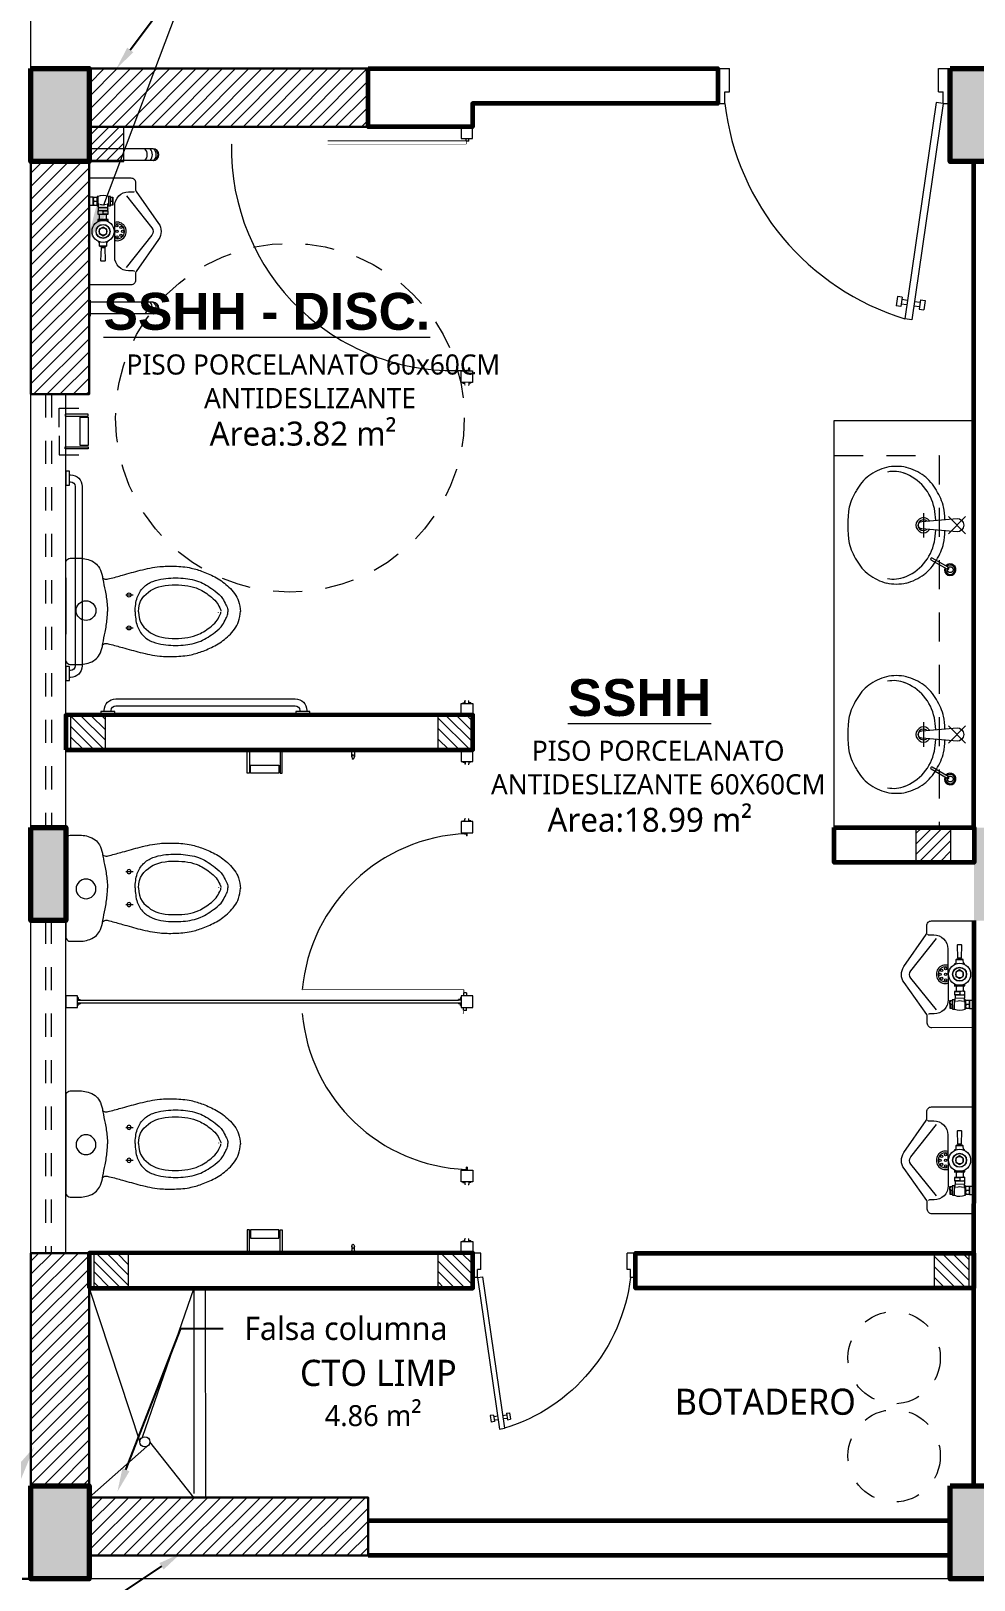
# Model space of a CAD drawing. Header units: metres. Extents: x 28 to 148, y 23 to 113.
# Drawn here: x 93.27 to 97.32, y 38.99 to 45.65 of the extents above; entities that cross this region are included whole.
import ezdxf
from ezdxf import colors
from ezdxf.entities.mleader import LeaderData, LeaderLine
from ezdxf.math import Vec2, Vec3

# ---------------------------------------------------------------- set-up
doc = ezdxf.new("R2010")
doc.units = ezdxf.units.M
doc.set_wipeout_variables(frame=1)
for name, pattern in [('DASHED2', [0.375, 0.25, -0.125]), ('HIDDEN', [9.525, 6.35, -3.175]), ('HIDDEN2', [0.1875, 0.125, -0.0625])]:
    doc.linetypes.add(name, pattern=pattern)
doc.layers.add('01', color=7, linetype='Continuous', lineweight=5, true_color=0xcc6600)
doc.layers.add('Mobiliario', color=7, linetype='Continuous', lineweight=0, true_color=0x7f7f7f)
for name, color, linetype, lineweight in [('COLUMNAS 50', 32, 'Continuous', 70), ('COLUMNAS REFOR.', 40, 'Continuous', 25), ('COLUMNETASSS', 211, 'Continuous', 20), ('GRAFO 0 BLANCO', 7, 'Continuous', 0), ('grafo 2', 31, 'Continuous', 20), ('Letras El', 9, 'Continuous', 5), ('letras sr', 7, 'Continuous', 5), ('linea0016', 144, 'HIDDEN2', 9), ('Mobiliario el', 7, 'Continuous', 5), ('Muebles', 252, 'Continuous', 0), ('Muros el', 144, 'Continuous', 60), ('proyecciones', 1, 'DASHED2', 5), ('puertas', 7, 'Continuous', 5), ('Puertas El', 21, 'Continuous', 15), ('Sanitarios el', 141, 'Continuous', 15), ('Tabiques El', 7, 'Continuous', 15), ('Vanos', 140, 'Continuous', 5), ('Ventanas', 7, 'Continuous', 5)]:
    doc.layers.add(name, color=color, linetype=linetype, lineweight=lineweight)
doc.layers.add('perimetroooo', color=3, linetype='Continuous')
doc.styles.add('Generales', font='trebuc.ttf', dxfattribs={"height": 0.1})
doc.styles.add('Santa Rosa 1 50', font='trebuc.ttf')

# ---------------------------------------------------------------- blocks, each defined once
blk = doc.blocks.new('INODFLUX-P')
at = {"layer": 'Sanitarios el'}
for p, q in [((0, -0.2121), (0, 0.2126)), ((0.023, 0.2288), (0.0672, 0.2288)), ((0, 0.1438), (0, -0.0981)), ((0.2582, 0.0706), (0.2891, 0.0706)), ((0.2582, -0.071), (0.2891, -0.071)), ((0.023, -0.2282), (0.023, -0.2282)), ((0.023, -0.2282), (0.0672, -0.2282))]:
    blk.add_line(p, q, dxfattribs=at)
for centre, radius in [((0.2717, 0.0706), 0.00872), ((0.0867, 0.0033), 0.0425), ((0.2717, -0.071), 0.00872)]:
    blk.add_circle(centre, radius, dxfattribs=at)
for points in [[(0, 0.2126), (0.0044, 0.2213), (0.0135, 0.2274), (0.023, 0.2288)], [(0.0672, 0.2288), (0.0955, 0.223), (0.1264, 0.2081), (0.1445, 0.1864), (0.157, 0.1508), (0.1588, 0.1386)], [(0.1579, 0.145), (0.1674, 0.1389), (0.1874, 0.1409)], [(0.1874, 0.1409), (0.2442, 0.1561), (0.3196, 0.1768), (0.4039, 0.1925), (0.4675, 0.1942), (0.5389, 0.1866), (0.5904, 0.1708), (0.6481, 0.1445), (0.701, 0.1046), (0.7429, 0.0445), (0.7506, -0.0003)], [(0.2977, -0.0011), (0.3073, 0.0603), (0.3337, 0.1031), (0.3743, 0.1291), (0.42, 0.1406), (0.5047, 0.1425), (0.5802, 0.1255), (0.6419, 0.087), (0.6742, 0.0556), (0.6882, 0.0286), (0.6966, 0.0076), (0.6966, -0.0011)], [(0.1874, -0.1404), (0.2442, -0.1556), (0.3196, -0.1762), (0.4039, -0.192), (0.4675, -0.1937), (0.5389, -0.1861), (0.5904, -0.1703), (0.6481, -0.144), (0.701, -0.1041), (0.7429, -0.0439), (0.7506, 0.0009)], [(0.2977, -0.0011), (0.3073, -0.0624), (0.3337, -0.1052), (0.3743, -0.1312), (0.42, -0.1427), (0.5047, -0.1446), (0.5802, -0.1276), (0.6419, -0.0891), (0.6742, -0.0577), (0.6882, -0.0307), (0.6966, -0.0097), (0.6966, -0.0011)], [(0.0672, -0.2282), (0.0955, -0.2225), (0.1264, -0.2075), (0.1445, -0.1859), (0.157, -0.1503), (0.1588, -0.1381)], [(0.1579, -0.1444), (0.1674, -0.1384), (0.1874, -0.1404)], [(0, -0.2121), (0.0044, -0.2208), (0.0135, -0.2269), (0.023, -0.2282)]]:
    blk.add_spline(points, degree=3, dxfattribs=at)
for points, knots in [([(0.1588, 0.1386), (0.1623, 0.1223), (0.1698, 0.0871), (0.1777, 0.0409), (0.1792, 0.0109), (0.1796, 0.0003)], [0, 0, 0, 0, 0.0500478, 0.1080759, 0.1401372, 0.1401372, 0.1401372, 0.1401372]), ([(0.3131, -0.0011), (0.3106, 0.0471), (0.3384, 0.0711), (0.391, 0.1086), (0.4315, 0.1145), (0.5072, 0.1138), (0.5432, 0.1094), (0.5901, 0.088), (0.6081, 0.0754), (0.6383, 0.0517), (0.6458, 0.0447), (0.6554, 0.0285), (0.6616, 0.0158), (0.666, 0.0062), (0.6666, 0.0045), (0.6667, 0.0043)], [0, 0, 0, 0, 0.1299393, 0.1299393, 0.2598787, 0.2598787, 0.374754, 0.374754, 0.445792, 0.445792, 0.4942707, 0.4942707, 0.5266072, 0.5266072, 0.535214, 0.535214, 0.535214, 0.535214]), ([(0.1588, -0.1381), (0.1623, -0.1218), (0.1698, -0.0866), (0.1777, -0.0404), (0.1792, -0.0104), (0.1796, 0.0003)], [0, 0, 0, 0, 0.0500478, 0.1080759, 0.1401372, 0.1401372, 0.1401372, 0.1401372]), ([(0.3131, -0.0011), (0.3106, -0.0492), (0.3384, -0.0732), (0.391, -0.1107), (0.4315, -0.1166), (0.5072, -0.1159), (0.5432, -0.1115), (0.5901, -0.0901), (0.6081, -0.0775), (0.6383, -0.0539), (0.6458, -0.0468), (0.6554, -0.0306), (0.6616, -0.0179), (0.666, -0.0083), (0.6666, -0.0066), (0.6667, -0.0064)], [0, 0, 0, 0, 0.1299393, 0.1299393, 0.2598787, 0.2598787, 0.374754, 0.374754, 0.445792, 0.445792, 0.4942707, 0.4942707, 0.5266072, 0.5266072, 0.535214, 0.535214, 0.535214, 0.535214])]:
    blk.add_open_spline(points, degree=3, knots=knots, dxfattribs=at)
for points in [[(0.6667, 0.0043), (0.6667, 0.0041), (0.6667, 0.003), (0.6666, 0.0005)], [(0.6567, -0.0046), (0.6567, -0.0042), (0.6567, -0.0037), (0.6566, -0.0032)], [(0.6667, -0.0064), (0.6667, -0.0062), (0.6667, -0.0051), (0.6666, -0.0027)]]:
    blk.add_open_spline(points, degree=3, dxfattribs=at)
blk.add_point((0, 0), dxfattribs=at)
blk = doc.blocks.new('H-6')
for points in [[(-0.0251, 0.0936), (-0.0251, 0.0846), (-0.1251, 0.0846), (-0.1251, 0.0936)], [(-0.0901, -0.0424), (-0.1251, -0.0424), (-0.1251, 0.0796), (-0.0901, 0.0796)], [(-0.0251, -0.0564), (-0.0251, -0.0474), (-0.1251, -0.0474), (-0.1251, -0.0564)]]:
    blk.add_lwpolyline(points, close=True)
at = {"linetype": 'HIDDEN', "ltscale": 0.1}
for points in [[(0, 0.0371), (0, 0.1188), (-0.0844, 0.1188)], [(0, 0), (0, -0.0816), (-0.0844, -0.0817)]]:
    blk.add_lwpolyline(points, dxfattribs=at)
blk = doc.blocks.new('Tre_Academy_P_URI')
blk.add_lwpolyline([(-0.299, 0.0346), (-0.2022, 0.1719, 0.154781), (-0.2, 0.1788), (-0.2, 0.21, -0.414214), (-0.18, 0.23), (0, 0.23), (0, -0.23), (-0.18, -0.23, -0.414214), (-0.2, -0.21), (-0.2, -0.1788, 0.154781), (-0.2022, -0.1719), (-0.299, -0.0346, -0.31716)], format="xyb", close=True)
at = {"color": 8}
for points in [[(-0.1607, -0.1526), (-0.2696, -0.0155, -0.348764), (-0.2696, 0.0155), (-0.1588, 0.155)], [(-0.11, 0.0387, 1.290994), (-0.11, -0.0387)], [(-0.0746, 0.0452, 0.060108), (-0.081, 0.0434)], [(-0.039, 0.0434, 0.060108), (-0.0454, 0.0452)], [(-0.082, -0.0455, 0.115921), (-0.069, -0.0505)], [(-0.051, -0.0505, 0.115921), (-0.038, -0.0455)], [(-0.0937, -0.113, -0.198115), (-0.0937, -0.13), (-0.1003, -0.13, 0.198115), (-0.1003, -0.147)], [(-0.1003, -0.113, 0.198115), (-0.1003, -0.13)], [(-0.0937, -0.147, 0.198115), (-0.0937, -0.13)], [(-0.0825, -0.0757, -0.198115), (-0.06, -0.0757), (-0.06, -0.0863, -0.198115), (-0.0825, -0.0863)], [(-0.0455, -0.1173, 0.183546), (-0.0745, -0.1173)], [(-0.0375, -0.0757, 0.198115), (-0.06, -0.0757)], [(-0.06, -0.0863, 0.198115), (-0.0375, -0.0863)], [(-0.0333, -0.113, 0.198115), (-0.0333, -0.13, 0.198115), (-0.0333, -0.147)], [(-0.0197, -0.147, 0.198115), (-0.0197, -0.13, 0.198115), (-0.0197, -0.113)]]:
    blk.add_lwpolyline(points, format="xyb", dxfattribs=at)
for points in [[(-0.197, 0.1729, 0.196088), (-0.19, 0.17), (-0.17, 0.17, -0.414214), (-0.11, 0.11), (-0.11, -0.11, -0.414214), (-0.17, -0.17), (-0.19, -0.17, 0.142439), (-0.1954, -0.1716)], [(-0.0695, 0.0655, -0.160506), (-0.067, 0.0695), (-0.0689, 0.1265), (-0.0669, 0.1285), (-0.0531, 0.1285), (-0.0511, 0.1265), (-0.053, 0.0695, -0.160506), (-0.0505, 0.0655)], [(-0.11, 0.0309, 1.374369), (-0.11, -0.0309)], [(-0.083, -0.1496, 0.233482), (-0.037, -0.1496), (-0.037, -0.1104)]]:
    blk.add_lwpolyline(points, format="xyb")
for points in [[(-0.0511, 0.1265), (-0.0689, 0.1265)], [(-0.053, 0.0695), (-0.067, 0.0695)], [(-0.075, 0.063), (-0.045, 0.063)], [(-0.0805, -0.1104), (-0.092, -0.1104), (-0.092, -0.1496), (-0.083, -0.1496), (-0.083, -0.1104)], [(-0.0197, -0.13), (-0.0333, -0.13)]]:
    blk.add_lwpolyline(points, dxfattribs=at)
for points in [[(-0.0736, 0.0455), (-0.081, 0.0455), (-0.081, 0.0426)], [(-0.075, 0.0455), (-0.075, 0.063), (-0.0725, 0.0655), (-0.0475, 0.0655), (-0.045, 0.063), (-0.045, 0.0455)], [(-0.039, 0.0426), (-0.039, 0.0455), (-0.0464, 0.0455)], [(-0.082, -0.0421), (-0.082, -0.0505), (-0.038, -0.0505), (-0.038, -0.0421)], [(-0.0755, -0.0505), (-0.0755, -0.0735)], [(-0.0445, -0.0505), (-0.0445, -0.0735)], [(-0.092, -0.147), (-0.102, -0.147), (-0.102, -0.113), (-0.092, -0.113)], [(-0.0395, -0.1202), (-0.0395, -0.1035), (-0.0805, -0.1035), (-0.0805, -0.1202)], [(-0.08, -0.0885), (-0.08, -0.1035)], [(-0.04, -0.0885), (-0.04, -0.1035)], [(-0.037, -0.1496), (-0.035, -0.1496), (-0.035, -0.1104), (-0.0395, -0.1104)], [(-0.018, -0.113), (-0.035, -0.113)], [(0, -0.113), (-0.018, -0.113), (-0.018, -0.147), (0, -0.147)], [(-0.018, -0.147), (-0.035, -0.147)]]:
    blk.add_lwpolyline(points)
for points in [[(-0.044, 0.0092), (-0.06, 0.0185), (-0.076, 0.0092), (-0.076, -0.0092), (-0.06, -0.0185), (-0.044, -0.0092)], [(-0.0375, -0.0885), (-0.0375, -0.0735), (-0.0825, -0.0735), (-0.0825, -0.0885)]]:
    blk.add_lwpolyline(points, close=True)
for centre, radius in [((-0.144, 0), 0.005), ((-0.137, 0.017), 0.005), ((-0.12, 0.024), 0.005), ((-0.12, 0), 0.005), ((-0.06, 0), 0.029), ((-0.06, 0), 0.016), ((-0.137, -0.017), 0.005), ((-0.12, -0.024), 0.005)]:
    blk.add_circle(centre, radius, dxfattribs=at)
for radius in [0.0475, 0.03]:
    blk.add_circle((-0.06, 0), radius)
blk = doc.blocks.new('A$C196F1E11')
at = {"layer": '01', "lineweight": 5}
h = blk.add_hatch(dxfattribs=at)
h.set_pattern_fill('ANSI31', scale=0.01, angle=-90)
h.set_pattern_definition([(315, (-134.044812, -149.728227), (0.0224506403, 0.0224506403), [])])
h.paths.add_polyline_path([(0, 0.15), (0, 0), (0.15, 0), (0.15, 0.15)])
at = {"layer": 'COLUMNETASSS', "color": 7, "lineweight": 5}
blk.add_lwpolyline([(0, 0.15), (0, 0), (0.15, 0), (0.15, 0.15)], close=True, dxfattribs=at)
blk = doc.blocks.new('H-6a')
for points in [[(0, 0), (0, -0.009), (-0.1, -0.009), (-0.1, 0)], [(-0.065, -0.136), (-0.1, -0.136), (-0.1, -0.014), (-0.065, -0.014)], [(0, -0.15), (0, -0.141), (-0.1, -0.141), (-0.1, -0.15)]]:
    blk.add_lwpolyline(points, close=True)
blk = doc.blocks.new('H-3')
blk.add_lwpolyline([(0.0054, 0.0301), (0.0054, 0.013, 0.414214), (0.0104, 0.008), (0.02, 0.008, -0.414214), (0.025, 0.003), (0.025, 0), (-0.025, 0), (-0.025, 0.003, -0.414214), (-0.02, 0.008), (-0.0104, 0.008, 0.414214), (-0.0054, 0.013), (-0.0054, 0.0301)], format="xyb")
at = {"extrusion": (0, 0, -1)}
blk.add_ellipse((0, 0.0301), major_axis=(0, -0.0093), ratio=0.58118, dxfattribs=at)
blk = doc.blocks.new('A$C2B14624A')
at = {"layer": 'puertas'}
for p, q in [((1.0375, 0.0284), (1.0375, 0.6222)), ((1.0495, 0.0164), (1.0495, 0.6222)), ((0.0648, 0.0262), (0.0615, 0.0262)), ((0.0743, 0.0134), (0.0615, 0.0134)), ((0.0648, 0.0262), (0.0648, 0.0167)), ((0.0648, 0.0167), (0.0743, 0.0167)), ((0.0743, 0.0134), (0.0743, 0.0167)), ((1.0375, 0.0284), (1.0615, 0.0284)), ((1.0495, 0.0164), (1.0615, 0.0164)), ((1.0495, 0.0164), (1.0615, 0.0164)), ((1.0495, 0.0164), (1.0615, 0.0164))]:
    blk.add_line(p, q, dxfattribs=at)
blk.add_arc((1.0173, 0.0835), 0.9543, 88.78649, 183.94871, dxfattribs=at)
at = {"layer": 'Tabiques El'}
for p, q in [((0, 0.031), (0, 0.034)), ((0.0085, 0.034), (0, 0.034)), ((0, 0.019), (0, 0.016)), ((0.0085, 0.016), (0, 0.016)), ((0.0085, 0.0425), (0.0115, 0.0425)), ((0.0085, 0.0425), (0.0085, 0.034)), ((0.0085, 0.0075), (0.0085, 0.016)), ((0.0085, 0.0075), (0.0115, 0.0075))]:
    blk.add_line(p, q, dxfattribs=at)
blk.add_lwpolyline([(0.0115, 0), (0.0115, 0.05), (0.0615, 0.05), (0.0615, 0)], close=True, dxfattribs=at)
blk.add_wipeout([(1.0495, 0.0284), (1.0375, 0.0284), (1.0375, 1.0376), (1.0495, 1.0376)]).dxf.layer = 'puertas'
blk = doc.blocks.new('puerta 1.00')
at = {"layer": 'Puertas El'}
for p, q in [((165.7653, -11.935), (165.7653, -11.885)), ((165.9153, -11.915), (165.8653, -11.915)), ((165.8653, -11.935), (165.8653, -11.915)), ((165.9153, -11.915), (165.9109, -11.9447)), ((165.9153, -11.915), (165.9153, -11.885)), ((165.9153, -11.915), (166.8454, -12.0506)), ((165.8653, -11.935), (165.7653, -11.935)), ((165.9109, -11.9447), (166.8411, -12.0803)), ((166.76, -12.0129), (166.7629, -11.9931)), ((166.76, -12.0129), (166.7996, -12.0187)), ((166.7629, -11.9931), (166.8024, -11.9989)), ((166.7663, -12.0391), (166.7699, -12.0143)), ((166.7897, -12.0172), (166.7861, -12.042)), ((166.7996, -12.0187), (166.8024, -11.9989)), ((166.8454, -12.0506), (166.8411, -12.0803)), ((166.8454, -12.0506), (166.8411, -12.0803)), ((166.8454, -12.0506), (166.8411, -12.0803)), ((166.7484, -12.0921), (166.7456, -12.1118)), ((166.7456, -12.1118), (166.7851, -12.1176)), ((166.7484, -12.0921), (166.788, -12.0978)), ((166.7619, -12.0688), (166.7583, -12.0935)), ((166.7817, -12.0716), (166.7781, -12.0964)), ((166.788, -12.0978), (166.7851, -12.1176)), ((165.7653, -12.855), (165.7653, -12.835)), ((165.7653, -12.885), (165.7653, -12.835)), ((165.8653, -12.835), (165.7653, -12.835)), ((165.8653, -12.855), (165.8653, -12.835)), ((165.9153, -12.855), (165.8653, -12.855)), ((165.9153, -12.885), (165.9153, -12.855))]:
    blk.add_line(p, q, dxfattribs=at)
at = {"layer": 'Puertas El', "linetype": 'ByBlock'}
blk.add_arc((165.7822, -11.7554), 1.1076, 276.89893, 342.94348, dxfattribs=at)
blk = doc.blocks.new('OvalinGrandeyGrifo')
at = {"layer": 'Sanitarios el', "lineweight": 13, "ltscale": 0.5}
for p, q in [((0.0525, -0.1165), (-0.0525, -0.1165)), ((0.0371, -0.2236), (-0.0371, -0.2978)), ((-0.0371, -0.2236), (0.0371, -0.2978))]:
    blk.add_line(p, q, dxfattribs=at)
at = {"layer": 'Sanitarios el'}
blk.add_lwpolyline([(-0.029, -0.2607), (-0.0162, -0.1097, -1), (0.0162, -0.1097), (0.029, -0.2607, -1)], format="xyb", close=True, dxfattribs=at)
for centre, radius, start, end in [((-0.0149, -0.0457), 0.2564, 104.01031, 121.7376), ((0, -0.2497), 0.4592, 80.11745, 99.88255), ((0.0149, -0.0457), 0.2564, 58.2624, 75.98969), ((-0.0502, -0.0071), 0.2051, 119.32204, 142.26992), ((0.0502, -0.0071), 0.2051, 37.73008, 60.67796), ((-0.0371, -0.011), 0.218, 143.41984, 165.95691), ((0.0371, -0.011), 0.218, 14.04309, 36.58016), ((-0.0534, 0), 0.1996, 167.65724, 192.34276), ((-0.1008, 0.0114), 0.1308, 168.08707, 202.26828), ((0.1008, 0.0114), 0.1308, 337.73172, 11.91293), ((0.0534, 0), 0.1996, 347.65724, 12.34276), ((-0.0371, 0.011), 0.218, 194.04309, 216.58016), ((-0.0313, 0.0379), 0.2052, 199.95485, 258.57593), ((0.0313, 0.0379), 0.2052, 281.42407, 340.04515), ((0.0371, 0.011), 0.218, 323.41984, 345.95691), ((-0.0502, 0.0071), 0.2051, 217.73008, 240.67796), ((0, -0.1165), 0.0325, 305.75969, 234.24031), ((0, -0.1165), 0.023, 321.38814, 218.61186), ((0.0502, 0.0071), 0.2051, 299.32204, 322.26992), ((-0.0149, 0.0457), 0.2564, 238.2624, 255.98969), ((0, 0.2497), 0.4192, 260.11745, 267.10038), ((0, 0.2497), 0.4192, 272.89962, 279.88255), ((0.0149, 0.0457), 0.2564, 284.01031, 301.7376), ((0, 0.2497), 0.4592, 260.11745, 266.93017), ((0, 0.2497), 0.4592, 273.06983, 279.88255)]:
    blk.add_arc(centre, radius, start, end, dxfattribs=at)
blk = doc.blocks.new('H-4a-P')
for p, q in [((0.0019, 0.0133), (0.0417, 0.0823)), ((0.0106, 0.0083), (0.0504, 0.0773))]:
    blk.add_line(p, q)
at = {"linetype": 'HIDDEN'}
blk.add_circle((0, 0), 0.0125, dxfattribs=at)
for centre, radius, start, end in [((0.0461, 0.0798), 0.005, 330, 150), ((0, 0), 0.025, 71.53696, 48.46304), ((0, 0), 0.02, 74.47751, 45.52249), ((0.0063, 0.0108), 0.005, 150, 330)]:
    blk.add_arc(centre, radius, start, end)
blk = doc.blocks.new('A$C177A501D')
at = {"layer": 'GRAFO 0 BLANCO'}
for p, q in [((0.835, 0.1), (0.0635, 0.1)), ((0.835, 0.07), (0.0635, 0.07)), ((0.0135, 0.05), (0.0135, 0.045)), ((0.0435, 0.05), (0.0435, 0.045)), ((0.855, 0.045), (0.855, 0.05)), ((0.885, 0.045), (0.885, 0.05))]:
    blk.add_line(p, q, dxfattribs=at)
for points in [[(0.06, 0.045), (0.06, 0.03), (0, 0.03), (0, 0.045)], [(0.9, 0.045), (0.9, 0.03), (0.84, 0.03), (0.84, 0.045)]]:
    blk.add_lwpolyline(points, close=True, dxfattribs=at)
for centre, radius, start, end in [((0.0635, 0.05), 0.05, 90, 180), ((0.0635, 0.05), 0.02, 90, 180), ((0.835, 0.05), 0.05, 0.01798, 90), ((0.835, 0.05), 0.02, 0.01798, 90)]:
    blk.add_arc(centre, radius, start, end, dxfattribs=at)

msp = doc.modelspace()

# ---------------------------------------------------------------- hatches: boundary and pattern name
at = {"layer": 'GRAFO 0 BLANCO', "true_color": 0x939598}
h = msp.add_hatch(color=252, dxfattribs=at)
h.dxf.hatch_style = 1
h.paths.add_polyline_path([(105.8884, 45.4905), (106.1384, 45.4905), (106.1384, 45.0905), (105.8884, 45.0905)])
h.paths.add_polyline_path([(105.8884, 39.3963), (106.1384, 39.3963), (106.1384, 38.9963), (105.8884, 38.9963)])
h.paths.add_polyline_path([(101.2796, 39.3963), (101.5296, 39.3963), (101.5296, 38.9963), (101.2796, 38.9963)])
h.paths.add_polyline_path([(101.2796, 45.4905), (101.5296, 45.4905), (101.5296, 45.0905), (101.2796, 45.0905)])
h.paths.add_polyline_path([(97.2206, 45.4905), (97.4706, 45.4905), (97.4706, 45.0905), (97.2206, 45.0905)])
h.paths.add_polyline_path([(97.2206, 39.3963), (97.4706, 39.3963), (97.4706, 38.9963), (97.2206, 38.9963)])
h.paths.add_polyline_path([(97.3231, 42.2269), (97.4731, 42.2269), (97.4731, 41.8269), (97.3231, 41.8269)])
h.paths.add_polyline_path([(93.2664, 45.4905), (93.5164, 45.4905), (93.5164, 45.0905), (93.2664, 45.0905)])
h.paths.add_polyline_path([(93.2664, 42.2269), (93.4164, 42.2269), (93.4164, 41.8269), (93.2664, 41.8269)])
h.paths.add_polyline_path([(93.2664, 39.3963), (93.5164, 39.3963), (93.5164, 38.9963), (93.2664, 38.9963)])
at = {"layer": 'Muebles'}
h = msp.add_hatch(dxfattribs=at)
h.set_pattern_fill('ANSI31', color=256, scale=0.32, angle=180)
h.set_pattern_definition([(225, (41.07478, -11.201862), (0.028284271, -0.028284271), [])])
h.paths.add_polyline_path([(93.5164, 45.4905), (94.7164, 45.4905), (94.7164, 45.2405), (93.5164, 45.2405)])
h = msp.add_hatch(dxfattribs=at)
h.set_pattern_fill('ANSI31', color=256, scale=0.32, angle=180)
h.set_pattern_definition([(225, (52.8305, -10.895068), (0.028284271, -0.028284271), [])])
h.paths.add_polyline_path([(93.2664, 44.0905), (93.5164, 44.0905), (93.5164, 45.0905), (93.2664, 45.0905)])
h = msp.add_hatch(dxfattribs=at)
h.set_pattern_fill('ANSI31', color=256, scale=0.32, angle=180)
h.set_pattern_definition([(225, (93.566423, 40.09634), (0.0282843, -0.0282843), [])])
h.paths.add_polyline_path([(93.5165, 39.3963), (93.5165, 40.3963), (93.2664, 40.3963), (93.2664, 39.3963)])
h = msp.add_hatch(dxfattribs=at)
h.set_pattern_fill('ANSI31', color=256, scale=0.32, angle=180)
h.set_pattern_definition([(225, (52.246784, -11.20193), (0.028284271, -0.028284271), [])])
h.paths.add_polyline_path([(93.5164, 39.0963), (94.7164, 39.0963), (94.7164, 39.3463), (93.5164, 39.3463)])

# ---------------------------------------------------------------- linework, layer by layer
at = {"layer": 'COLUMNAS 50', "linetype": 'Continuous'}
for points in [[(93.2664, 45.4905), (93.5164, 45.4905), (93.5164, 45.0905), (93.2664, 45.0905), (93.2664, 45.4905)], [(97.2206, 45.4905), (97.4706, 45.4905), (97.4706, 45.0905), (97.2206, 45.0905), (97.2206, 45.4905)], [(93.2664, 42.2269), (93.4164, 42.2269), (93.4164, 41.8269), (93.2664, 41.8269), (93.2664, 42.2269)], [(93.2664, 39.3963), (93.5164, 39.3963), (93.5164, 38.9963), (93.2664, 38.9963), (93.2664, 39.3963)], [(97.2206, 39.3963), (97.4706, 39.3963), (97.4706, 38.9963), (97.2206, 38.9963), (97.2206, 39.3963)]]:
    msp.add_lwpolyline(points, dxfattribs=at)
at = {"layer": 'COLUMNAS REFOR.', "lineweight": 30}
for points in [[(93.5164, 45.4905), (94.7164, 45.4905), (94.7164, 45.2405), (93.5164, 45.2405)], [(93.2664, 44.0905), (93.5164, 44.0905), (93.5164, 45.0905), (93.2664, 45.0905)], [(93.5164, 39.0963), (94.7164, 39.0963), (94.7164, 39.3463), (93.5164, 39.3463)]]:
    msp.add_lwpolyline(points, close=True, dxfattribs=at)
msp.add_lwpolyline([(93.5165, 39.3963), (93.5165, 40.3963), (93.2664, 40.3963), (93.2664, 39.3963), (93.5165, 39.3963)], dxfattribs=at)
at = {"layer": 'GRAFO 0 BLANCO'}
msp.add_lwpolyline([(93.2664, 47.9882), (133.2084, 47.9882), (133.2083, 38.9963), (93.2664, 38.9963), (93.2664, 47.9882)], dxfattribs=at)
at = {"layer": 'Letras El', "color": 7, "lineweight": 0}
msp.add_line((93.9689, 45.9403), (93.579, 44.9028), dxfattribs=at)
msp.add_solid([(93.6064, 44.8906), (93.5059, 44.7383), (93.5516, 44.915)], dxfattribs=at)
at = {"layer": 'Letras El', "color": 7}
msp.add_solid([(93.2111, 39.3953), (93.2812, 39.5638), (93.1603, 39.4272)], dxfattribs=at)
at = {"layer": 'linea0016', "linetype": 'HIDDEN2', "lineweight": 30, "ltscale": 0.9, "flags": 128}
msp.add_lwpolyline([(93.0164, 38.9965), (93.2664, 38.9965), (93.2664, 39.2965), (93.0164, 39.2965)], close=True, dxfattribs=at)
at = {"layer": 'Mobiliario', "linetype": 'Continuous'}
for p, q in [((93.5165, 40.2463, 0.5), (93.7342, 39.5854, 0.5)), ((93.9665, 40.2463, 0.5), (93.7447, 39.6038, 0.5)), ((93.9665, 39.3463), (93.7781, 39.5851, 0.5)), ((93.5164, 39.3463), (93.765, 39.565, 0.5))]:
    msp.add_line(p, q, dxfattribs=at)
msp.add_lwpolyline([(96.7216, 43.9769), (97.3231, 43.9769), (97.3231, 42.0769), (96.7216, 42.0769)], close=True, dxfattribs=at)
at = {"layer": 'Mobiliario', "linetype": 'Continuous', "elevation": 0.5}
for points in [[(93.5165, 40.2463), (94.0164, 40.2463), (94.0166, 39.3463)], [(93.9665, 40.2463), (93.9665, 39.3632)]]:
    msp.add_lwpolyline(points, dxfattribs=at)
at = {"layer": 'Mobiliario', "linetype": 'Continuous'}
msp.add_circle((93.7561, 39.5851, 0.5), 0.0219, dxfattribs=at)
at = {"layer": 'Muros el', "ltscale": 0.05}
for p, q in [((97.3224, 39.3929), (97.3231, 41.8269)), ((94.7164, 39.2462), (97.2224, 39.2468)), ((97.2224, 39.0968), (94.7164, 39.0968))]:
    msp.add_line(p, q, dxfattribs=at)
for points in [[(94.7164, 45.4905), (96.2206, 45.4907), (96.2206, 45.3405), (95.1662, 45.3405), (95.1662, 45.2405), (94.7164, 45.2405)], [(93.4164, 42.5605), (95.1666, 42.5604), (95.1666, 42.7109), (93.4164, 42.7105)], [(96.7216, 42.2269), (97.3231, 42.2269), (97.3231, 42.0769), (96.7216, 42.0769)], [(93.5165, 40.2463), (95.1666, 40.2463), (95.1665, 40.3974), (93.5165, 40.3963)], [(97.3222, 40.2463), (95.8666, 40.2463), (95.8666, 40.3963), (97.3222, 40.3963)]]:
    msp.add_lwpolyline(points, close=True, dxfattribs=at)
msp.add_lwpolyline([(97.3216, 42.2269), (97.3216, 45.0905)], dxfattribs=at)
at = {"layer": 'proyecciones', "linetype": 'HIDDEN2'}
msp.add_lwpolyline([(96.7216, 43.8269), (97.1731, 43.8269), (97.1731, 42.2269), (96.7216, 42.2269)], close=True, dxfattribs=at)
at = {"layer": 'puertas'}
for p, q in [((95.1307, 42.2001), (95.1307, 42.2034)), ((95.1307, 42.2001), (95.1398, 42.2001)), ((95.1398, 42.2001), (95.1398, 42.191)), ((95.1431, 42.191), (95.1398, 42.191)), ((95.1431, 42.191), (95.1431, 42.2034)), ((95.1268, 41.5292), (94.4335, 41.5293)), ((95.1268, 41.5292), (95.1268, 41.5034)), ((95.1397, 41.5163), (95.1397, 41.5034)), ((95.1268, 41.4275), (95.1268, 41.4534)), ((95.1397, 41.4404), (95.1397, 41.4534)), ((95.1307, 40.7566), (95.1398, 40.7566)), ((95.1307, 40.7566), (95.1307, 40.7534)), ((95.1431, 40.7657), (95.1398, 40.7657)), ((95.1398, 40.7566), (95.1398, 40.7657)), ((95.1431, 40.7657), (95.1431, 40.7534))]:
    msp.add_line(p, q, dxfattribs=at)
for centre, start, end in [((95.1667, 41.4646), 92.17415, 174.95483), ((95.1667, 41.4921), 185.04517, 267.82585)]:
    msp.add_arc(centre, 0.7361, start, end, dxfattribs=at)
at = {"layer": 'Sanitarios el'}
for p, q in [((93.7914, 45.1455), (93.5211, 45.1455)), ((93.7914, 45.0955), (93.5211, 45.0955)), ((93.7914, 44.4855), (93.5211, 44.4855)), ((93.7914, 44.4355), (93.5211, 44.4355))]:
    msp.add_line(p, q, dxfattribs=at)
for points in [[(93.5164, 45.0855), (93.5211, 45.0855), (93.5211, 45.1555), (93.5164, 45.1555)], [(93.5164, 44.4955), (93.5211, 44.4955), (93.5211, 44.4255), (93.5164, 44.4255)]]:
    msp.add_lwpolyline(points, close=True, dxfattribs=at)
for centre, radius, start, end in [((93.7321, 45.1205), 0.0348, 314.0515, 45.9485), ((93.7518, 45.1205), 0.0369, 317.28556, 42.71444), ((93.7914, 45.1205), 0.025, 270, 90), ((93.7749, 45.1212), 0.0305, 302.71978, 52.64333), ((93.7805, 45.1206), 0.0324, 319.66782, 39.66668), ((93.7321, 44.4605), 0.0348, 314.0515, 45.9485), ((93.7518, 44.4605), 0.0369, 317.28556, 42.71444), ((93.7914, 44.4605), 0.025, 270, 90), ((93.7749, 44.4598), 0.0305, 307.35667, 57.28022), ((93.7805, 44.4604), 0.0324, 320.33332, 40.33218)]:
    msp.add_arc(centre, radius, start, end, dxfattribs=at)
at = {"layer": 'Tabiques El'}
for p, q in [((93.4694, 41.4959), (93.4664, 41.4959)), ((93.4664, 41.4844), (95.1051, 41.4844)), ((93.4664, 41.4724), (95.1166, 41.4724)), ((93.4664, 41.4609), (93.4664, 41.4724)), ((93.4694, 41.4609), (93.4664, 41.4609)), ((93.4694, 41.4959), (93.4694, 41.4874)), ((93.4694, 41.4874), (93.4779, 41.4874)), ((93.4694, 41.4609), (93.4694, 41.4694)), ((93.4694, 41.4694), (93.4779, 41.4694)), ((93.4779, 41.4844), (93.4779, 41.4874)), ((93.4779, 41.4724), (93.4779, 41.4694)), ((95.1051, 41.4844), (95.1051, 41.4874)), ((95.1136, 41.4874), (95.1051, 41.4874)), ((95.1166, 41.4844), (95.1051, 41.4844)), ((95.1051, 41.4724), (95.1051, 41.4694)), ((95.1136, 41.4694), (95.1051, 41.4694)), ((95.1136, 41.4959), (95.1166, 41.4959)), ((95.1136, 41.4959), (95.1136, 41.4874)), ((95.1136, 41.4609), (95.1136, 41.4694)), ((95.1136, 41.4609), (95.1166, 41.4609)), ((95.1166, 41.4959), (95.1166, 41.4844))]:
    msp.add_line(p, q, dxfattribs=at)
for points in [[(95.1666, 42.5604), (95.1166, 42.5604), (95.1166, 42.5104), (95.1666, 42.5104)], [(93.4664, 41.5034), (93.4164, 41.5034), (93.4164, 41.4534), (93.4664, 41.4534)], [(95.1666, 41.5034), (95.1166, 41.5034), (95.1166, 41.4534), (95.1666, 41.4534)], [(95.1666, 40.3963), (95.1166, 40.3963), (95.1166, 40.4463), (95.1666, 40.4463)]]:
    msp.add_lwpolyline(points, close=True, dxfattribs=at)
at = {"layer": 'Vanos', "linetype": 'Continuous'}
for p, q in [((93.2664, 42.2269), (93.2664, 44.0905)), ((93.4164, 42.2269), (93.4164, 44.0905)), ((93.2664, 40.3963), (93.2664, 41.8269)), ((93.4164, 40.3963), (93.4164, 41.8269))]:
    msp.add_line(p, q, dxfattribs=at)
at = {"layer": 'Vanos', "linetype": 'DASHED2', "ltscale": 0.3}
for p, q in [((93.329, 44.0905), (93.329, 42.2269)), ((93.354, 44.0905), (93.354, 42.2269)), ((93.3289, 41.8269), (93.3289, 40.3963)), ((93.3539, 41.8269), (93.3539, 40.3963))]:
    msp.add_line(p, q, dxfattribs=at)
at = {"layer": 'Ventanas', "color": 7, "linetype": 'DASHED2', "ltscale": 0.2}
for centre in [(96.9795, 39.9471), (96.9795, 39.525)]:
    msp.add_circle(centre, 0.1986, dxfattribs=at)

# ---------------------------------------------------------------- block references
at = {"layer": 'Mobiliario', "linetype": 'Continuous', "extrusion": (0, 0, -1), "xscale": -1, "zscale": -1, "rotation": 180.0011427269505}
msp.add_blockref('Tre_Academy_P_URI', (-93.5164, 44.7905), dxfattribs=at)
at = {"layer": 'Mobiliario', "linetype": 'Continuous', "rotation": 89.99999999999999}
for p in [(96.9892, 43.527), (96.9892, 42.627)]:
    msp.add_blockref('OvalinGrandeyGrifo', p, dxfattribs=at)
at = {"layer": 'Mobiliario', "linetype": 'Continuous', "extrusion": (0, 0, -1), "xscale": -1, "zscale": -1}
msp.add_blockref('INODFLUX-P', (-93.4164, 43.1563), dxfattribs=at)
at = {"layer": 'Mobiliario', "linetype": 'Continuous', "extrusion": (0, 0, -1), "zscale": -1, "rotation": 180}
for p in [(-93.4164, 41.9663), (-93.4164, 40.8663)]:
    msp.add_blockref('INODFLUX-P', p, dxfattribs=at)
at = {"layer": 'Mobiliario el'}
for name, p, rotation in [('H-6', (93.3878, 43.9487), 180), ('H-6a', (94.1969, 42.5604), 89.99999999999999), ('H-3', (94.652, 42.5604), 180)]:
    msp.add_blockref(name, p, dxfattribs=dict(at, rotation=rotation))
at = {"layer": 'Mobiliario el', "xscale": -1, "rotation": 90}
msp.add_blockref('H-6a', (94.1969, 40.3963), dxfattribs=at)
at = {"layer": 'Mobiliario el', "xscale": -1}
msp.add_blockref('H-3', (94.652, 40.3963), dxfattribs=at)
at = {"layer": 'Muebles', "rotation": 89.99999999999999}
for p in [(97.2207, 43.3355), (97.2207, 42.4355)]:
    msp.add_blockref('H-4a-P', p, dxfattribs=at)
at = {"layer": 'perimetroooo', "color": 2, "rotation": 270}
for p in [(93.5164, 45.2405), (97.0731, 42.2269)]:
    msp.add_blockref('A$C196F1E11', p, dxfattribs=at)
at = {"layer": 'perimetroooo', "color": 2}
for p in [(93.4364, 42.5605), (95.0166, 42.5604), (93.5365, 40.2463), (95.0166, 40.2463), (97.1522, 40.2463)]:
    msp.add_blockref('A$C196F1E11', p, dxfattribs=at)
at = {"layer": 'Puertas El', "rotation": 270}
msp.add_blockref('puerta 1.00', (109.1056, 211.2558), dxfattribs=at)
at = {"layer": 'Puertas El', "xscale": -0.6999999999999531, "yscale": 0.6999999999999531, "zscale": 0.6999999999999531, "rotation": 90}
msp.add_blockref('puerta 1.00', (86.8471, 156.432), dxfattribs=at)
at = {"layer": 'Sanitarios el', "extrusion": (0, 0, -1), "xscale": -1, "zscale": -1, "rotation": 359.6643809066935}
for p in [(-97.3209, 41.5963), (-97.3209, 40.7963)]:
    msp.add_blockref('Tre_Academy_P_URI', p, dxfattribs=at)
at = {"layer": 'Vanos', "xscale": -1, "rotation": 270}
msp.add_blockref('A$C177A501D', (93.3864, 42.8588), dxfattribs=at)
at = {"layer": 'Vanos', "xscale": -1}
msp.add_blockref('A$C177A501D', (94.4664, 42.6805), dxfattribs=at)

# ---------------------------------------------------------------- texts
at = {"color": 7, "lineweight": 13, "char_height": 0.15, "attachment_point": 1, "style": 'Santa Rosa 1 50'}
for s, insert in [('\\pi0.17966;{\\H0.75x;CTO LIMP\\H0.53333x;\\P\\pi0.2862;\\H1.5x;4.86 m\\H1.0834x;²}', (94.2437, 39.9379)), ('\\pi0.13504;{\\H0.75x;BOTADERO}', (95.9009, 39.8138))]:
    msp.add_mtext_dynamic_manual_height_columns(s, width=0.999703, gutter_width=1, heights=[0], dxfattribs=dict(at, insert=insert))
at = {"layer": 'Letras El', "insert": (95.0536, 42.8653), "char_height": 0.15884, "attachment_point": 1, "style": 'Santa Rosa 1 50'}
msp.add_mtext_dynamic_manual_height_columns('\\pi0.52192;{\\fSwis721 Ex BT|b1|i0|c0|p34;\\LSSHH\\P\\pi0.36761;\\fTrebuchet MS|b0|i0|c0|p34;\\H0.54545x;\\lPISO PORCELANATO\\P\\pi0.19156;ANTIDESLIZANTE 60X60CM\\P\\pi0.4346;\\H1.1917x;Area:18.99 m²}', width=1.775423, gutter_width=1, heights=[0], dxfattribs=at)
at = {"layer": 'letras sr', "insert": (93.4628, 44.5262), "char_height": 0.15884, "attachment_point": 1, "style": 'Santa Rosa 1 50'}
msp.add_mtext_dynamic_manual_height_columns('\\pi0.11571;{\\fSwis721 Ex BT|b1|i0|c0|p34;\\LSSHH - DISC.\\P\\pi0.21448;\\fTrebuchet MS|b0|i0|c0|p34;\\H0.54545x;\\lPISO PORCELANATO 60x60CM\\P\\pi0.54834;ANTIDESLIZANTE\\P\\pi0.57221;\\H1.1917x;Area:3.82 m²}', width=1.975973, gutter_width=1, heights=[0], dxfattribs=at)

# ---------------------------------------------------------------- leaders
at = {"layer": 'letras sr'}
ml = msp.add_multileader_mtext('Standard', dxfattribs=at)
ml.set_content('Columnas de reforzamiento', color=256, style='Generales')
ml.set_leader_properties()
ml.build(insert=Vec2(0, 0))
ml.multileader.update_dxf_attribs({"text_right_attachment_type": 6, "dogleg_length": 0.36, "arrow_head_size": 0.1})
ctx = ml.context
ctx.base_point, ctx.char_height, ctx.arrow_head_size, ctx.landing_gap_size, ctx.plane_origin = Vec3(94.1515, 45.9403), 0.1, 0.1, 0.09, Vec3(93.5907, 46.7296)
ctx.right_attachment = 6
notes = []
notes.append((ctx, [(0, (1, 1, 0), (93.9689, 45.9403), (1, 0), 0.1826, [(0, [(93.6338, 45.4905)], 0, [])])]))
ctx.mtext.insert, ctx.mtext.width, ctx.mtext.flow_direction = Vec3(94.2415, 45.991), 1.469178, 5
ml = msp.add_multileader_mtext('Standard', dxfattribs=at)
ml.set_content('Falsa columna', color=256, style='Generales')
ml.set_leader_properties()
ml.build(insert=Vec2(0, 0))
ml.multileader.update_dxf_attribs({"text_right_attachment_type": 6, "dogleg_length": 0.1826, "arrow_head_size": 0.1})
ctx = ml.context
ctx.base_point, ctx.char_height, ctx.arrow_head_size, ctx.landing_gap_size, ctx.plane_origin = Vec3(94.0938, 40.0724), 0.1, 0.1, 0.09, Vec3(93.6504, 40.4685)
ctx.right_attachment = 6
notes.append((ctx, [(0, (1, 1, 0), (93.9112, 40.0724), (1, 0), 0.1826, [(0, [(93.6385, 39.3713)], 0, [])])]))
ctx.mtext.insert, ctx.mtext.flow_direction = Vec3(94.1838, 40.1231), 5
ml = msp.add_multileader_mtext('Standard', dxfattribs=at)
ml.set_content('Columnas de reforzamiento', color=256, style='Generales')
ml.set_leader_properties()
ml.build(insert=Vec2(0, 0))
ml.multileader.update_dxf_attribs({"text_right_attachment_type": 6, "dogleg_length": 0.36, "arrow_head_size": 0.1})
ctx = ml.context
ctx.base_point, ctx.char_height, ctx.arrow_head_size, ctx.landing_gap_size, ctx.plane_origin = Vec3(91.4137, 38.4259), 0.115, 0.1, 0.09, Vec3(93.5725, 38.6051)
ctx.right_attachment = 6
notes.append((ctx, [(0, (1, 1, 0), (92.7698, 38.3462), (-1, 0), 0.1826, [(0, [(93.9111, 39.1052)], 0, [])])]))
ctx.mtext.insert, ctx.mtext.width, ctx.mtext.flow_direction = Vec3(91.5037, 38.4842), 1.469178, 5
for ctx, leaders in notes:
    for number, flags, end, landing, length, lines in leaders:
        leader = LeaderData()
        leader.index, (leader.has_last_leader_line, leader.has_dogleg_vector, leader.attachment_direction) = number, flags
        leader.last_leader_point, leader.dogleg_vector, leader.dogleg_length = Vec3(end), Vec3(landing), length
        for number, points, colour, breaks in lines:
            line = LeaderLine()
            line.index, line.vertices, line.color, line.breaks = number, Vec3.list(points), colors.encode_raw_color(colour), breaks
            leader.lines.append(line)
        ctx.leaders.append(leader)

# ---------------------------------------------------------------- next in the draw order: block references
at = {"layer": 'grafo 2', "color": 251, "true_color": 0x636466, "rotation": 89.99999999999999}
msp.add_blockref('A$C2B14624A', (95.1662, 44.129), dxfattribs=at)

# ---------------------------------------------------------------- next in the draw order: wipeouts: each hides what was drawn before it
for points, layer in [([(95.1268, 41.5163), (95.1268, 41.5292), (94.4335, 41.5293), (94.4335, 41.5164)], 'puertas'), ([(95.1268, 41.4404), (95.1268, 41.4275), (94.4335, 41.4274), (94.4335, 41.4403)], 'puertas'), ([(95.1476, 42.2649), (95.1476, 42.5104), (95.1356, 42.5104), (95.1356, 42.2649)], 'Tabiques El'), ([(95.1476, 40.6919), (95.1476, 40.4463), (95.1356, 40.4463), (95.1356, 40.6919)], 'Tabiques El')]:
    msp.add_wipeout(points).dxf.layer = layer

# ---------------------------------------------------------------- next in the draw order: linework, layer by layer
at = {"layer": 'puertas', "lineweight": 18}
for points in [[(95.1397, 41.5163), (95.1268, 41.5163)], [(95.1397, 41.4404), (95.1268, 41.4404)]]:
    msp.add_lwpolyline(points, dxfattribs=at)
at = {"layer": 'Tabiques El'}
for p, q in [((95.1241, 42.5074), (95.1241, 42.5104)), ((95.1241, 42.5074), (95.1326, 42.5074)), ((95.1326, 42.5074), (95.1326, 42.4989)), ((95.1591, 42.5074), (95.1506, 42.5074)), ((95.1506, 42.5074), (95.1506, 42.4989)), ((95.1591, 42.5074), (95.1591, 42.5104)), ((95.1356, 42.4989), (95.1326, 42.4989)), ((95.1476, 42.4989), (95.1506, 42.4989)), ((95.1241, 42.2564), (95.1241, 42.2534)), ((95.1241, 42.2564), (95.1326, 42.2564)), ((95.1356, 42.2649), (95.1326, 42.2649)), ((95.1326, 42.2564), (95.1326, 42.2649)), ((95.1476, 42.2649), (95.1506, 42.2649)), ((95.1506, 42.2564), (95.1506, 42.2649)), ((95.1591, 42.2564), (95.1506, 42.2564)), ((95.1591, 42.2564), (95.1591, 42.2534)), ((95.1241, 40.7004), (95.1241, 40.7034)), ((95.1591, 40.7004), (95.1591, 40.7034)), ((95.1241, 40.7004), (95.1326, 40.7004)), ((95.1326, 40.7004), (95.1326, 40.6919)), ((95.1356, 40.6919), (95.1326, 40.6919)), ((95.1476, 40.6919), (95.1506, 40.6919)), ((95.1591, 40.7004), (95.1506, 40.7004)), ((95.1506, 40.7004), (95.1506, 40.6919)), ((95.1241, 40.4493), (95.1241, 40.4463)), ((95.1241, 40.4493), (95.1326, 40.4493)), ((95.1356, 40.4578), (95.1326, 40.4578)), ((95.1326, 40.4493), (95.1326, 40.4578)), ((95.1476, 40.4578), (95.1506, 40.4578)), ((95.1506, 40.4493), (95.1506, 40.4578)), ((95.1591, 40.4493), (95.1506, 40.4493)), ((95.1591, 40.4493), (95.1591, 40.4463))]:
    msp.add_line(p, q, dxfattribs=at)
for points in [[(95.1162, 45.1905), (95.1662, 45.1905), (95.1662, 45.2405), (95.1162, 45.2405)], [(95.1666, 42.5604), (95.1166, 42.5604), (95.1166, 42.5104), (95.1666, 42.5104)], [(95.1666, 42.2534), (95.1166, 42.2534), (95.1166, 42.2034), (95.1666, 42.2034)], [(95.1666, 40.7034), (95.1166, 40.7034), (95.1166, 40.7534), (95.1666, 40.7534)], [(95.1666, 40.3963), (95.1166, 40.3963), (95.1166, 40.4463), (95.1666, 40.4463)]]:
    msp.add_lwpolyline(points, close=True, dxfattribs=at)

# ---------------------------------------------------------------- next in the draw order: wipeouts: each hides what was drawn before it
msp.add_wipeout([(95.1352, 44.1405), (95.1352, 42.7608), (95.1472, 42.7608), (95.1472, 44.1405)]).dxf.layer = 'Tabiques El'

# ---------------------------------------------------------------- next in the draw order: linework, layer by layer
at = {"layer": 'proyecciones', "linetype": 'HIDDEN2'}
msp.add_circle((94.3803, 43.9891), 0.75, dxfattribs=at)
at = {"layer": 'Tabiques El'}
for p, q in [((95.1356, 42.7723), (95.1326, 42.7723)), ((95.1326, 42.7638), (95.1326, 42.7723)), ((95.1476, 42.7723), (95.1506, 42.7723)), ((95.1506, 42.7638), (95.1506, 42.7723)), ((95.1241, 42.7638), (95.1241, 42.7608)), ((95.1241, 42.7638), (95.1326, 42.7638)), ((95.1591, 42.7638), (95.1506, 42.7638)), ((95.1591, 42.7638), (95.1591, 42.7608))]:
    msp.add_line(p, q, dxfattribs=at)
msp.add_lwpolyline([(95.1666, 42.7108), (95.1166, 42.7108), (95.1166, 42.7608), (95.1666, 42.7608)], close=True, dxfattribs=at)
msp.add_lwpolyline([(95.1666, 42.7108), (95.1166, 42.7108), (95.1166, 42.7608), (95.1666, 42.7608)], close=True, dxfattribs=at)

doc.saveas('drawing.dxf')
